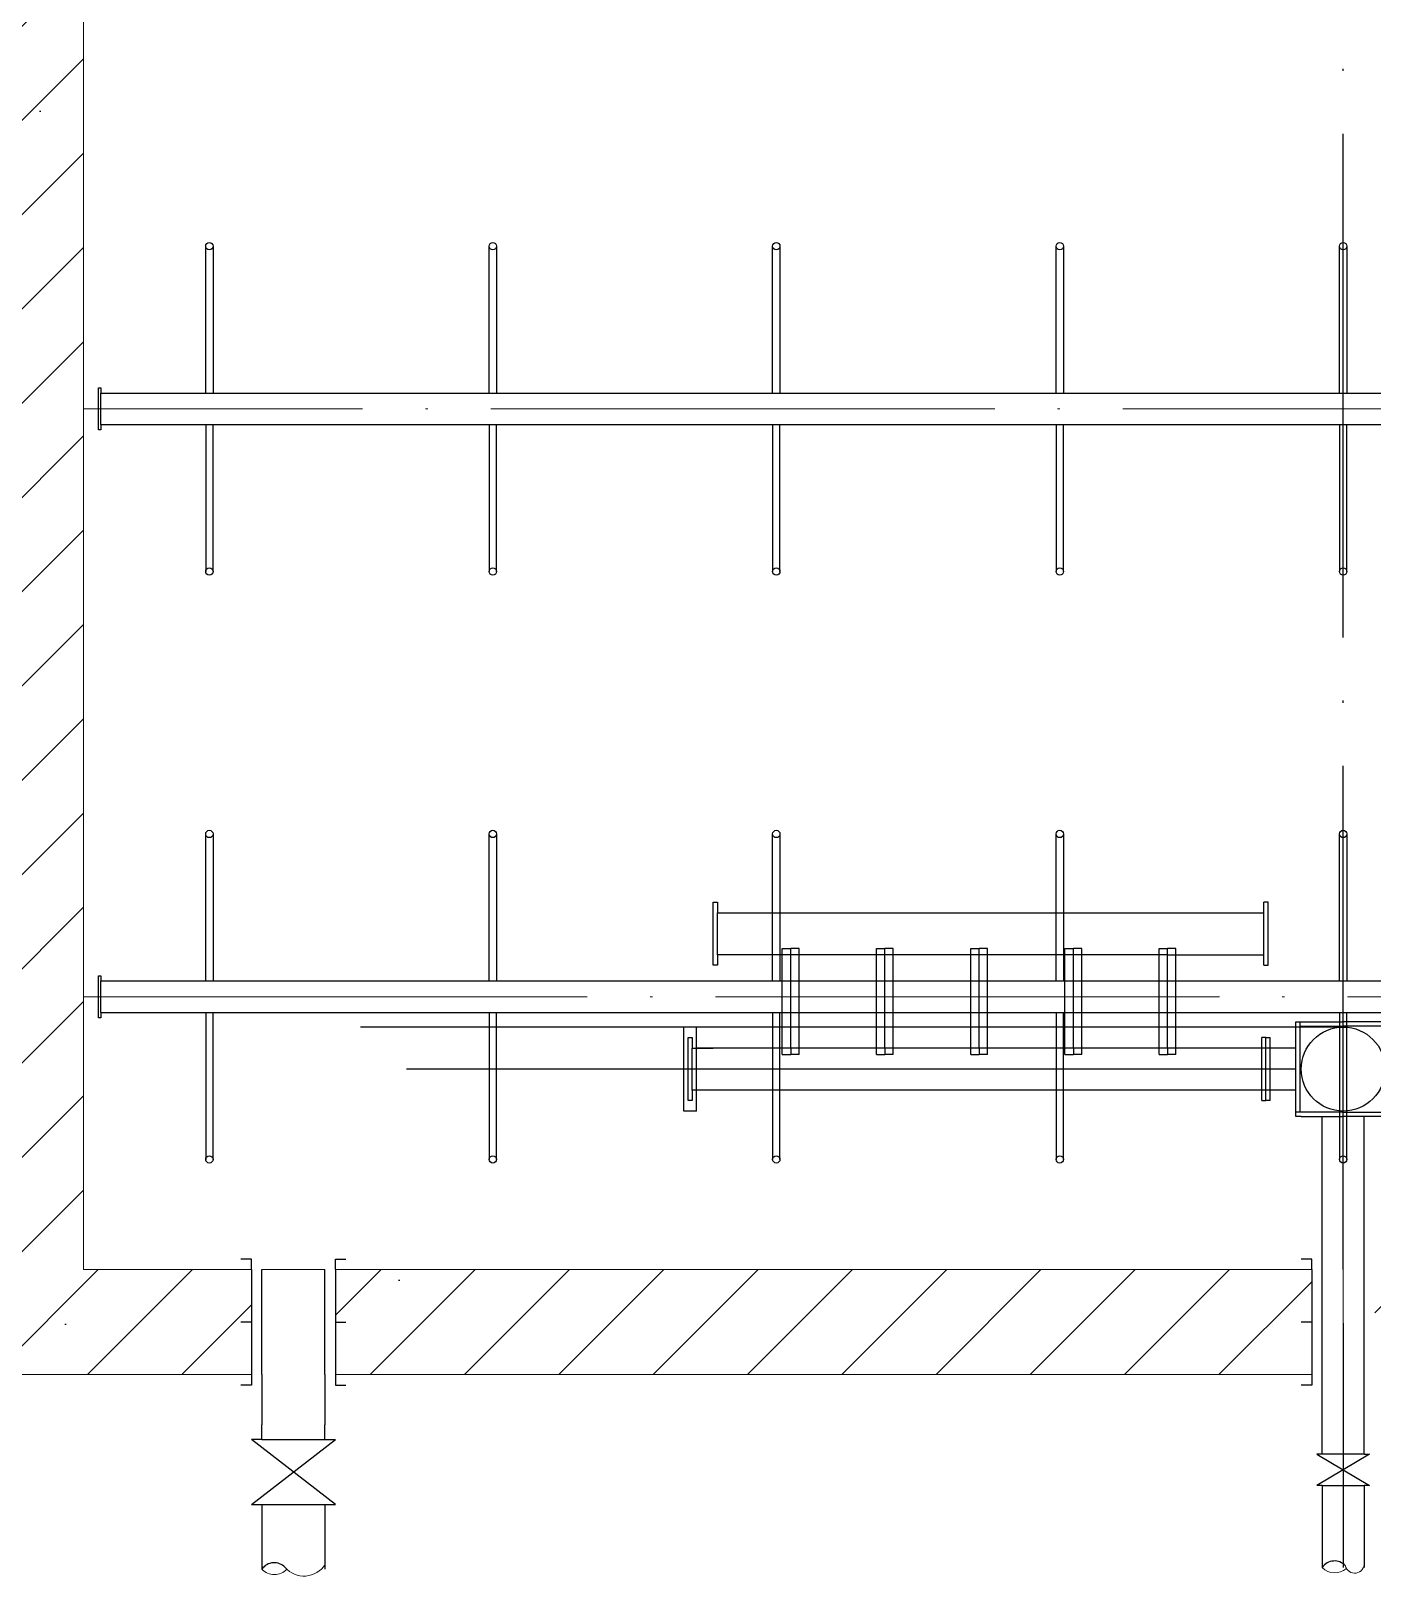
# Model space of a CAD drawing. Header units: millimetres. Extents: x 279 to 2876, y -494 to 1800.
# Drawn here: x 980.6 to 1044.5, y 825.6 to 899.2 of the extents above; entities that cross this region are included whole.
import ezdxf

# ---------------------------------------------------------------- set-up
doc = ezdxf.new("R2010")
doc.units = ezdxf.units.MM
doc.linetypes.add('ACAD_ISO04W100', pattern=[30, 24, -3, 0, -3])
doc.layers.add('图层2', color=5, linetype='Continuous', lineweight=25, plot=False)
doc.layers.add('图层3', color=2, linetype='Continuous')

msp = doc.modelspace()

# ---------------------------------------------------------------- hatches: boundary and pattern name
at = {"layer": '图层3'}
h = msp.add_hatch(dxfattribs=at)
h.set_pattern_fill('ANSI31', color=256, style=0)
h.paths.add_polyline_path([(911.64464, 840.16504), (865.14464, 840.16504), (865.14464, 835.16504), (911.64464, 835.16504)])
h.paths.add_polyline_path([(961.14464, 840.16504), (914.64464, 840.16504), (914.64464, 835.16504), (961.14464, 835.16504)])
h.paths.add_polyline_path([(861.14464, 840.16504), (853.14464, 840.16504), (853.14464, 850.16504), (853.14464, 852.41504), (848.14464, 852.41504), (848.14464, 845.16504), (848.14464, 840.16504), (848.14464, 835.16504), (861.14464, 835.16504)])
h.paths.add_polyline_path([(853.14464, 880.41504), (848.14464, 880.41504), (848.14464, 853.91504), (853.14464, 853.91504)])
h.paths.add_polyline_path([(853.14464, 1085.16504), (853.14464, 1090.16504), (866.84016, 1090.16504), (871.84253, 1095.16504), (848.14464, 1095.16504), (848.14464, 1077.91504), (853.14464, 1077.91504), (853.14464, 1080.16504)])
h.paths.add_polyline_path([(882.72442, 1095.16504), (871.84253, 1095.16504), (866.84016, 1090.16504), (877.72204, 1090.16504)])
h.paths.add_polyline_path([(911.64464, 1095.16504), (882.72442, 1095.16504), (877.72204, 1090.16504), (911.64464, 1090.16504)])
h.paths.add_polyline_path([(853.14464, 1076.41504), (848.14464, 1076.41504), (848.14464, 1049.91504), (853.14464, 1049.91504)])
h.paths.add_polyline_path([(853.14464, 1048.41504), (848.14464, 1048.41504), (848.14464, 1021.91504), (853.14464, 1021.91504)])
h.paths.add_polyline_path([(853.14464, 1020.41504), (848.14464, 1020.41504), (848.14464, 993.91504), (853.14464, 993.91504)])
h.paths.add_polyline_path([(853.14464, 992.41504), (848.14464, 992.41504), (848.14464, 965.91504), (853.14464, 965.91504)])
h.paths.add_polyline_path([(853.14464, 964.41504), (848.14464, 964.41504), (848.14464, 937.91504), (853.14464, 937.91504)])
h.paths.add_polyline_path([(853.14464, 936.41504), (848.14464, 936.41504), (848.14464, 909.91504), (853.14464, 909.91504)])
h.paths.add_polyline_path([(853.14464, 908.41504), (848.14464, 908.41504), (848.14464, 881.91504), (853.14464, 881.91504)])
h.paths.add_polyline_path([(978.14464, 1085.16504), (978.14464, 1090.16504), (978.14464, 1095.16504), (914.64464, 1095.16504), (914.64464, 1090.16504), (973.14464, 1090.16504), (973.14464, 1080.16504), (973.14464, 840.16504), (965.14464, 840.16504), (965.14464, 835.16504), (978.14464, 835.16504)])
h.paths.add_polyline_path([(1041.64464, 1095.16504), (978.14464, 1095.16504), (978.14464, 1090.16504), (978.14464, 1080.16504), (978.14464, 835.16504), (991.14464, 835.16504), (991.14464, 840.16504), (983.14464, 840.16504), (983.14464, 1080.16504), (983.14464, 1090.16504), (1041.64464, 1090.16504)])
h.paths.add_polyline_path([(1108.14464, 1095.16504), (1044.64464, 1095.16504), (1044.64464, 1090.16504), (1103.14464, 1090.16504), (1103.14464, 1085.16504), (1103.14464, 1080.16504), (1103.14464, 1077.91504), (1108.14464, 1077.91504)])
h.paths.add_polyline_path([(1108.14464, 1076.41504), (1103.14464, 1076.41504), (1103.14464, 1049.91504), (1108.14464, 1049.91504)])
h.paths.add_polyline_path([(1108.14464, 1048.41504), (1103.14464, 1048.41504), (1103.14464, 1021.91504), (1108.14464, 1021.91504)])
h.paths.add_polyline_path([(1108.14464, 1020.41504), (1103.14464, 1020.41504), (1103.14464, 993.91504), (1108.14464, 993.91504)])
h.paths.add_polyline_path([(1108.14464, 992.41504), (1103.14464, 992.41504), (1103.14464, 965.91504), (1108.14464, 965.91504)])
h.paths.add_polyline_path([(1108.14464, 964.41504), (1103.14464, 964.41504), (1103.14464, 937.91504), (1108.14464, 937.91504)])
h.paths.add_polyline_path([(1108.14464, 936.41504), (1103.14464, 936.41504), (1103.14464, 909.91504), (1108.14464, 909.91504)])
h.paths.add_polyline_path([(1108.14464, 908.41504), (1103.14464, 908.41504), (1103.14464, 881.91504), (1108.14464, 881.91504)])
h.paths.add_polyline_path([(1108.14464, 880.41504), (1103.14464, 880.41504), (1103.14464, 853.91504), (1108.14464, 853.91504)])
h.paths.add_polyline_path([(1108.14464, 850.16504), (1108.14464, 852.41504), (1103.14464, 852.41504), (1103.14464, 840.16504), (1095.14464, 840.16504), (1095.14464, 835.16504), (1108.14464, 835.16504), (1108.14464, 840.16504)])
h.paths.add_polyline_path([(1091.14464, 840.16504), (1044.64464, 840.16504), (1044.64464, 835.16504), (1091.14464, 835.16504)])
h.paths.add_polyline_path([(1041.64464, 840.16504), (995.14464, 840.16504), (995.14464, 835.16504), (1041.64464, 835.16504)])
h.paths.add_polyline_path([(1129.14472, 840.16504), (1121.14472, 840.16504), (1121.14472, 850.16504), (1121.14472, 852.41504), (1116.14472, 852.41504), (1116.14472, 845.16504), (1116.14472, 840.16504), (1116.14472, 835.16504), (1129.14472, 835.16504)])
h.paths.add_polyline_path([(1179.64472, 840.16504), (1133.14472, 840.16504), (1133.14472, 835.16504), (1179.64472, 835.16504)])
h.paths.add_polyline_path([(1229.14472, 840.16504), (1182.64472, 840.16504), (1182.64472, 835.16504), (1229.14472, 835.16504)])
h.paths.add_polyline_path([(1121.14472, 880.41504), (1116.14472, 880.41504), (1116.14472, 853.91504), (1121.14472, 853.91504)])
h.paths.add_polyline_path([(1121.14472, 908.41504), (1116.14472, 908.41504), (1116.14472, 881.91504), (1121.14472, 881.91504)])
h.paths.add_polyline_path([(1121.14472, 936.41504), (1116.14472, 936.41504), (1116.14472, 909.91504), (1121.14472, 909.91504)])
h.paths.add_polyline_path([(1121.14472, 964.41504), (1116.14472, 964.41504), (1116.14472, 937.91504), (1121.14472, 937.91504)])
h.paths.add_polyline_path([(1121.14472, 992.41504), (1116.14472, 992.41504), (1116.14472, 965.91504), (1121.14472, 965.91504)])
h.paths.add_polyline_path([(1121.14472, 1020.41504), (1116.14472, 1020.41504), (1116.14472, 993.91504), (1121.14472, 993.91504)])
h.paths.add_polyline_path([(1121.14472, 1048.41504), (1116.14472, 1048.41504), (1116.14472, 1021.91504), (1121.14472, 1021.91504)])
h.paths.add_polyline_path([(1121.14472, 1076.41504), (1116.14472, 1076.41504), (1116.14472, 1049.91504), (1121.14472, 1049.91504)])
h.paths.add_polyline_path([(1121.14472, 1090.16504), (1179.64472, 1090.16504), (1179.64472, 1095.16504), (1116.14472, 1095.16504), (1116.14472, 1077.91504), (1121.14472, 1077.91504), (1121.14472, 1080.16504), (1121.14472, 1085.16504)])
h.paths.add_polyline_path([(1246.14472, 1095.16504), (1182.64472, 1095.16504), (1182.64472, 1090.16504), (1241.14472, 1090.16504), (1241.14472, 1080.16504), (1241.14472, 840.16504), (1233.14472, 840.16504), (1233.14472, 835.16504), (1246.14472, 835.16504), (1246.14472, 1085.16504), (1246.14472, 1090.16504)])
h = msp.add_hatch(dxfattribs=at)
h.set_pattern_fill('AR-CONC', color=256, scale=0.25, style=0)
h.paths.add_polyline_path([(853.14464, 1076.41504), (848.14464, 1076.41504), (848.14464, 1049.91504), (853.14464, 1049.91504)])
h.paths.add_polyline_path([(853.14464, 1090.16504), (866.84016, 1090.16504), (871.84253, 1095.16504), (848.14464, 1095.16504), (848.14464, 1077.91504), (853.14464, 1077.91504), (853.14464, 1080.16504), (853.14464, 1085.16504)])
h.paths.add_polyline_path([(911.64464, 1095.16504), (882.72442, 1095.16504), (877.72204, 1090.16504), (911.64464, 1090.16504)])
h.paths.add_polyline_path([(882.72442, 1095.16504), (871.84253, 1095.16504), (866.84016, 1090.16504), (877.72204, 1090.16504)])
h.paths.add_polyline_path([(978.14464, 1095.16504), (914.64464, 1095.16504), (914.64464, 1090.16504), (973.14464, 1090.16504), (973.14464, 1080.16504), (973.14464, 840.16504), (965.14464, 840.16504), (965.14464, 835.16504), (978.14464, 835.16504), (978.14464, 1085.16504), (978.14464, 1090.16504)])
h.paths.add_polyline_path([(961.14464, 840.16504), (914.64464, 840.16504), (914.64464, 835.16504), (961.14464, 835.16504)])
h.paths.add_polyline_path([(911.64464, 840.16504), (865.14464, 840.16504), (865.14464, 835.16504), (911.64464, 835.16504)])
h.paths.add_polyline_path([(853.14464, 850.16504), (853.14464, 852.41504), (848.14464, 852.41504), (848.14464, 845.16504), (848.14464, 840.16504), (848.14464, 835.16504), (861.14464, 835.16504), (861.14464, 840.16504), (853.14464, 840.16504)])
h.paths.add_polyline_path([(853.14464, 880.41504), (848.14464, 880.41504), (848.14464, 853.91504), (853.14464, 853.91504)])
h.paths.add_polyline_path([(853.14464, 908.41504), (848.14464, 908.41504), (848.14464, 881.91504), (853.14464, 881.91504)])
h.paths.add_polyline_path([(853.14464, 936.41504), (848.14464, 936.41504), (848.14464, 909.91504), (853.14464, 909.91504)])
h.paths.add_polyline_path([(853.14464, 964.41504), (848.14464, 964.41504), (848.14464, 937.91504), (853.14464, 937.91504)])
h.paths.add_polyline_path([(853.14464, 992.41504), (848.14464, 992.41504), (848.14464, 965.91504), (853.14464, 965.91504)])
h.paths.add_polyline_path([(853.14464, 1020.41504), (848.14464, 1020.41504), (848.14464, 993.91504), (853.14464, 993.91504)])
h.paths.add_polyline_path([(853.14464, 1048.41504), (848.14464, 1048.41504), (848.14464, 1021.91504), (853.14464, 1021.91504)])
h.paths.add_polyline_path([(983.14464, 1080.16504), (983.14464, 1090.16504), (1041.64464, 1090.16504), (1041.64464, 1095.16504), (978.14464, 1095.16504), (978.14464, 1090.16504), (978.14464, 1080.16504), (978.14464, 835.16504), (991.14464, 835.16504), (991.14464, 840.16504), (983.14464, 840.16504)])
h.paths.add_polyline_path([(1108.14464, 1095.16504), (1044.64464, 1095.16504), (1044.64464, 1090.16504), (1103.14464, 1090.16504), (1103.14464, 1085.16504), (1103.14464, 1080.16504), (1103.14464, 1077.91504), (1108.14464, 1077.91504)])
h.paths.add_polyline_path([(1108.14464, 1076.41504), (1103.14464, 1076.41504), (1103.14464, 1049.91504), (1108.14464, 1049.91504)])
h.paths.add_polyline_path([(1108.14464, 1048.41504), (1103.14464, 1048.41504), (1103.14464, 1021.91504), (1108.14464, 1021.91504)])
h.paths.add_polyline_path([(1108.14464, 1020.41504), (1103.14464, 1020.41504), (1103.14464, 993.91504), (1108.14464, 993.91504)])
h.paths.add_polyline_path([(1121.14472, 1020.41504), (1116.14472, 1020.41504), (1116.14472, 993.91504), (1121.14472, 993.91504)])
h.paths.add_polyline_path([(1121.14472, 1048.41504), (1116.14472, 1048.41504), (1116.14472, 1021.91504), (1121.14472, 1021.91504)])
h.paths.add_polyline_path([(1121.14472, 1076.41504), (1116.14472, 1076.41504), (1116.14472, 1049.91504), (1121.14472, 1049.91504)])
h.paths.add_polyline_path([(1121.14472, 1090.16504), (1179.64472, 1090.16504), (1179.64472, 1095.16504), (1116.14472, 1095.16504), (1116.14472, 1077.91504), (1121.14472, 1077.91504), (1121.14472, 1080.16504), (1121.14472, 1085.16504)])
h.paths.add_polyline_path([(1108.14464, 992.41504), (1103.14464, 992.41504), (1103.14464, 965.91504), (1108.14464, 965.91504)])
h.paths.add_polyline_path([(1121.14472, 992.41504), (1116.14472, 992.41504), (1116.14472, 965.91504), (1121.14472, 965.91504)])
h.paths.add_polyline_path([(1121.14472, 964.41504), (1116.14472, 964.41504), (1116.14472, 937.91504), (1121.14472, 937.91504)])
h.paths.add_polyline_path([(1108.14464, 964.41504), (1103.14464, 964.41504), (1103.14464, 937.91504), (1108.14464, 937.91504)])
h.paths.add_polyline_path([(1108.14464, 936.41504), (1103.14464, 936.41504), (1103.14464, 909.91504), (1108.14464, 909.91504)])
h.paths.add_polyline_path([(1121.14472, 936.41504), (1116.14472, 936.41504), (1116.14472, 909.91504), (1121.14472, 909.91504)])
h.paths.add_polyline_path([(1121.14472, 908.41504), (1116.14472, 908.41504), (1116.14472, 881.91504), (1121.14472, 881.91504)])
h.paths.add_polyline_path([(1108.14464, 908.41504), (1103.14464, 908.41504), (1103.14464, 881.91504), (1108.14464, 881.91504)])
h.paths.add_polyline_path([(1108.14464, 880.41504), (1103.14464, 880.41504), (1103.14464, 853.91504), (1108.14464, 853.91504)])
h.paths.add_polyline_path([(1121.14472, 880.41504), (1116.14472, 880.41504), (1116.14472, 853.91504), (1121.14472, 853.91504)])
h.paths.add_polyline_path([(1091.14464, 840.16504), (1044.64464, 840.16504), (1044.64464, 835.16504), (1091.14464, 835.16504)])
h.paths.add_polyline_path([(1108.14464, 840.16504), (1108.14464, 850.16504), (1108.14464, 852.41504), (1103.14464, 852.41504), (1103.14464, 840.16504), (1095.14464, 840.16504), (1095.14464, 835.16504), (1108.14464, 835.16504)])
h.paths.add_polyline_path([(1129.14472, 840.16504), (1121.14472, 840.16504), (1121.14472, 850.16504), (1121.14472, 852.41504), (1116.14472, 852.41504), (1116.14472, 845.16504), (1116.14472, 840.16504), (1116.14472, 835.16504), (1129.14472, 835.16504)])
h.paths.add_polyline_path([(1179.64472, 840.16504), (1133.14472, 840.16504), (1133.14472, 835.16504), (1179.64472, 835.16504)])
h.paths.add_polyline_path([(1041.64464, 840.16504), (995.14464, 840.16504), (995.14464, 835.16504), (1041.64464, 835.16504)])
h.paths.add_polyline_path([(1229.14472, 840.16504), (1182.64472, 840.16504), (1182.64472, 835.16504), (1229.14472, 835.16504)])
h.paths.add_polyline_path([(1246.14472, 1085.16504), (1246.14472, 1090.16504), (1246.14472, 1095.16504), (1182.64472, 1095.16504), (1182.64472, 1090.16504), (1241.14472, 1090.16504), (1241.14472, 1080.16504), (1241.14472, 840.16504), (1233.14472, 840.16504), (1233.14472, 835.16504), (1246.14472, 835.16504)])

# ---------------------------------------------------------------- linework, layer by layer
at = {"linetype": 'ACAD_ISO04W100'}
for p, q in [((1043.14464, 840.16504), (1043.14464, 1090.16504)), ((1043.14464, 837.61302), (1043.14464, 825.97504))]:
    msp.add_line(p, q, dxfattribs=at)
at = {"lineweight": 0}
for p, q in [((983.14464, 1080.16504), (983.14464, 840.16504)), ((983.14464, 851.66504), (983.14464, 854.66504)), ((983.14464, 840.16504), (991.14464, 840.16504)), ((991.64464, 840.16504), (994.64464, 840.16504)), ((995.14464, 840.16504), (1041.64464, 840.16504)), ((1043.14464, 840.16504), (1043.14464, 837.61302)), ((991.14464, 835.16504), (978.14464, 835.16504)), ((1041.64464, 835.16504), (995.14464, 835.16504))]:
    msp.add_line(p, q, dxfattribs=at)
at = {"linetype": 'ACAD_ISO04W100', "lineweight": 0}
for p, q in [((1056.64464, 881.16504), (983.14464, 881.16504)), ((983.14464, 853.16504), (1103.14464, 853.16504)), ((1043.14464, 837.61302), (1043.14464, 840.16504))]:
    msp.add_line(p, q, dxfattribs=at)
for p, q in [((1013.14464, 857.16562), (1013.14464, 857.66562)), ((1013.14464, 857.66562), (1013.34464, 857.66562)), ((1013.34464, 857.66562), (1013.34464, 857.16562)), ((1039.36563, 854.66562), (1039.36563, 857.66562)), ((1039.56563, 857.66562), (1039.36563, 857.66562)), ((1039.56563, 857.36562), (1039.56563, 857.66562)), ((1013.14464, 854.66562), (1013.14464, 857.16562)), ((1013.34464, 855.16562), (1013.34464, 857.16562)), ((1013.34464, 857.16562), (1039.36563, 857.16562)), ((1039.56563, 857.16562), (1039.56563, 857.36562)), ((1039.56563, 855.16562), (1039.56563, 857.16562)), ((1016.43147, 850.41562), (1016.43147, 855.46562)), ((1016.43147, 855.46562), (1016.83147, 855.46562)), ((1016.83147, 850.71562), (1016.83147, 855.46562)), ((1016.83147, 850.71562), (1016.83147, 855.46562)), ((1017.23147, 855.46562), (1016.83147, 855.46562)), ((1016.83147, 850.71562), (1016.83147, 855.40636)), ((1017.23147, 850.41562), (1017.23147, 855.46562)), ((1020.9183, 850.41562), (1020.9183, 855.46562)), ((1020.9183, 855.46562), (1021.3183, 855.46562)), ((1021.3183, 850.71562), (1021.3183, 855.46562)), ((1021.3183, 850.71562), (1021.3183, 855.46562)), ((1021.3183, 850.71562), (1021.3183, 855.46562)), ((1021.7183, 855.46562), (1021.3183, 855.46562)), ((1021.7183, 850.41562), (1021.7183, 855.46562)), ((1025.40513, 850.41562), (1025.40513, 855.46562)), ((1025.40513, 855.46562), (1025.80513, 855.46562)), ((1025.80513, 850.71562), (1025.80513, 855.46562)), ((1025.80513, 850.71562), (1025.80513, 855.46562)), ((1025.80513, 850.71562), (1025.80513, 855.46562)), ((1026.20513, 855.46562), (1025.80513, 855.46562)), ((1026.20513, 850.41562), (1026.20513, 855.46562)), ((1029.89197, 850.41562), (1029.89197, 855.46562)), ((1029.89197, 855.46562), (1030.29197, 855.46562)), ((1030.29197, 850.71562), (1030.29197, 855.46562)), ((1030.29197, 850.71562), (1030.29197, 855.46562)), ((1030.29197, 850.71562), (1030.29197, 855.46562)), ((1030.69197, 855.46562), (1030.29197, 855.46562)), ((1030.69197, 850.41562), (1030.69197, 855.46562)), ((1034.3788, 850.41562), (1034.3788, 855.46562)), ((1034.3788, 855.46562), (1034.7788, 855.46562)), ((1034.7788, 850.71562), (1034.7788, 855.46562)), ((1034.7788, 850.71562), (1034.7788, 855.46562)), ((1035.1788, 855.46562), (1034.7788, 855.46562)), ((1035.1788, 850.41562), (1035.1788, 855.46562)), ((1013.34464, 854.66562), (1013.14464, 854.66562)), ((1034.7788, 855.16562), (1013.34464, 855.16562)), ((1013.34464, 855.16562), (1013.34464, 854.66562)), ((1034.7788, 855.16562), (1037.54544, 855.16562)), ((1037.54544, 855.16562), (1039.36563, 855.16562)), ((1039.36563, 854.66562), (1039.56563, 854.66562)), ((1039.56563, 854.66562), (1039.56563, 855.16562)), ((1043.14464, 851.71562), (996.33613, 851.71562)), ((1012.04464, 851.71562), (1011.74464, 851.71562)), ((1011.74464, 851.67864), (1011.74464, 851.71562)), ((1011.74464, 847.95383), (1011.74464, 851.67864)), ((1012.34464, 851.71562), (1012.04464, 851.71562)), ((1012.34464, 851.67864), (1012.34464, 851.71562)), ((1012.34464, 847.95383), (1012.34464, 851.67864)), ((1040.89464, 847.46562), (1040.89464, 851.96562)), ((1040.89464, 851.96562), (1043.14464, 851.96562)), ((1041.09464, 847.66562), (1041.09464, 851.96562)), ((1041.09464, 851.76562), (1043.14464, 851.76562)), ((1045.39464, 851.96562), (1043.14464, 851.96562)), ((1045.19464, 851.76562), (1043.14464, 851.76562)), ((1043.14464, 847.66562), (1043.14464, 851.76562)), ((1011.94464, 850.71562), (1011.94464, 851.21562)), ((1011.94464, 851.21562), (1012.14464, 851.21562)), ((1012.14464, 851.21562), (1012.14464, 850.71562)), ((1039.26563, 848.21562), (1039.26563, 851.21562)), ((1039.46563, 851.21562), (1039.26563, 851.21562)), ((1039.46563, 850.91562), (1039.46563, 851.21562)), ((1039.46563, 851.21562), (1039.66563, 851.21562)), ((1039.46563, 850.71562), (1039.46563, 850.91562)), ((1039.66563, 848.21562), (1039.66563, 851.21562)), ((1011.94464, 848.21562), (1011.94464, 850.71562)), ((1012.14464, 848.71562), (1012.14464, 850.71562)), ((1012.14464, 850.71562), (1013.14464, 850.71562)), ((1039.26563, 850.71562), (1012.34464, 850.71562)), ((1019.93948, 850.71562), (1013.14464, 850.71562)), ((1016.43147, 850.41562), (1016.83147, 850.41562)), ((1016.83147, 850.71562), (1016.83147, 850.41562)), ((1016.83147, 850.71562), (1016.83147, 850.41562)), ((1017.23147, 850.41562), (1016.83147, 850.41562)), ((1040.89464, 850.71562), (1019.93948, 850.71562)), ((1020.9183, 850.41562), (1021.3183, 850.41562)), ((1021.3183, 850.71562), (1021.3183, 850.41562)), ((1021.3183, 850.71562), (1021.3183, 850.41562)), ((1021.7183, 850.41562), (1021.3183, 850.41562)), ((1025.40513, 850.41562), (1025.80513, 850.41562)), ((1025.80513, 850.71562), (1025.80513, 850.41562)), ((1025.80513, 850.71562), (1025.80513, 850.41562)), ((1026.20513, 850.41562), (1025.80513, 850.41562)), ((1029.89197, 850.41562), (1030.29197, 850.41562)), ((1030.29197, 850.71562), (1030.29197, 850.41562)), ((1030.29197, 850.71562), (1030.29197, 850.41562)), ((1030.69197, 850.41562), (1030.29197, 850.41562)), ((1034.3788, 850.41562), (1034.7788, 850.41562)), ((1034.7788, 850.71562), (1034.7788, 850.41562)), ((1034.7788, 850.71562), (1034.7788, 850.41562)), ((1035.1788, 850.41562), (1034.7788, 850.41562)), ((1039.46563, 848.71562), (1039.46563, 850.71562)), ((1040.89464, 849.71562), (998.53444, 849.71562)), ((1039.46563, 849.71562), (1039.26563, 849.71562)), ((1013.14464, 848.71562), (1012.14464, 848.71562)), ((1012.14464, 848.71562), (1012.14464, 848.21562)), ((1018.86763, 848.71562), (1013.14464, 848.71562)), ((1040.89464, 848.71562), (1018.86763, 848.71562)), ((1039.46563, 848.21562), (1039.46563, 848.71562)), ((1011.74464, 847.71562), (1011.74464, 847.95383)), ((1012.14464, 848.21562), (1011.94464, 848.21562)), ((1012.34464, 847.71562), (1012.34464, 847.95383)), ((1039.26563, 848.21562), (1039.46563, 848.21562)), ((1039.66563, 848.21562), (1039.46563, 848.21562)), ((1012.04464, 847.71562), (1011.74464, 847.71562)), ((1012.34464, 847.71562), (1011.89464, 847.71562)), ((1043.14464, 847.66562), (1040.89464, 847.66562)), ((1041.14464, 847.46562), (1040.89464, 847.46562)), ((1041.14464, 847.46562), (1043.14464, 847.46562)), ((1042.14464, 831.88135), (1042.14464, 847.46562)), ((1043.14464, 847.66562), (1045.39464, 847.66562)), ((1045.14464, 847.46562), (1043.14464, 847.46562)), ((1044.14464, 831.88135), (1044.14464, 847.46562)), ((991.14464, 840.66504), (990.64464, 840.66504)), ((991.14464, 840.16504), (991.14464, 840.66504)), ((995.14464, 840.16504), (995.14464, 840.66504)), ((995.14464, 840.66504), (995.64464, 840.66504)), ((1041.64464, 840.66504), (1041.14464, 840.66504)), ((1041.64464, 840.16504), (1041.64464, 840.66504)), ((991.14464, 840.16504), (991.14464, 835.16504)), ((995.14464, 840.16504), (995.14464, 835.16504)), ((1041.64464, 840.16504), (1041.64464, 835.16504)), ((991.14464, 837.66504), (990.64464, 837.66504)), ((995.14464, 837.66504), (995.64464, 837.66504)), ((1041.64464, 837.66504), (1041.14464, 837.66504)), ((991.14464, 834.66504), (990.64464, 834.66504)), ((991.14464, 835.16504), (991.14464, 834.66504)), ((991.64464, 835.16504), (991.64464, 832.77254)), ((991.64464, 835.16504), (991.64464, 832.77254)), ((991.64464, 835.16504), (991.64464, 832.77254)), ((991.64464, 835.16504), (991.64464, 832.77254)), ((994.64464, 835.16504), (994.64464, 832.77254)), ((994.64464, 835.16504), (994.64464, 832.77254)), ((994.64464, 835.16504), (994.64464, 832.77254)), ((994.64464, 835.16504), (994.64464, 832.77254)), ((995.14464, 835.16504), (995.14464, 834.66504)), ((995.14464, 834.66504), (995.64464, 834.66504)), ((1041.64464, 834.66504), (1041.14464, 834.66504)), ((1041.64464, 835.16504), (1041.64464, 834.66504)), ((1044.14464, 831.88135), (1044.14464, 833.38135)), ((991.64464, 832.07004), (991.64464, 832.77254)), ((991.64464, 832.07004), (991.64464, 832.77254)), ((991.64464, 832.07004), (991.64464, 832.77254)), ((991.64464, 832.07004), (991.64464, 832.77254)), ((994.64464, 832.07004), (994.64464, 832.77254)), ((994.64464, 832.07004), (994.64464, 832.77254)), ((994.64464, 832.07004), (994.64464, 832.77254)), ((994.64464, 832.07004), (994.64464, 832.77254)), ((991.64464, 832.07004), (991.14464, 832.07004)), ((991.14464, 828.97504), (995.14464, 832.07004)), ((995.14464, 828.97504), (991.14464, 832.07004)), ((991.64464, 832.07004), (994.64464, 832.07004)), ((994.64464, 832.07004), (995.14464, 832.07004)), ((1042.14464, 831.38135), (1042.14464, 831.88135)), ((1044.14464, 831.38135), (1044.14464, 831.88135)), ((1042.14464, 831.38135), (1041.89464, 831.38135)), ((1044.39464, 831.38135), (1041.89464, 829.88135)), ((1041.89464, 831.38135), (1044.39464, 829.88135)), ((1044.14464, 831.38135), (1042.14464, 831.38135)), ((1044.14464, 831.38135), (1044.39464, 831.38135)), ((1042.14464, 829.88135), (1041.89464, 829.88135)), ((1042.14464, 829.88135), (1044.14464, 829.88135)), ((1042.14464, 829.88135), (1042.14464, 827.88135)), ((1044.39464, 829.88135), (1044.14464, 829.88135)), ((1044.14464, 829.88135), (1044.14464, 827.88135)), ((991.14464, 828.97504), (995.14464, 828.97504)), ((991.64464, 828.97504), (991.64464, 825.89241)), ((994.64464, 828.97504), (994.64464, 825.89241)), ((1042.14464, 827.88135), (1042.14464, 825.97504)), ((1044.14464, 827.88135), (1044.14464, 825.97504))]:
    msp.add_line(p, q)
msp.add_circle((1043.14464, 849.71562), 2)
at = {"lineweight": 0}
for centre, radius, start, end in [((992.23904, 826.46006), 0.82192, 223.6811816, 316.1726464), ((993.64836, 826.75773), 1.19074, 220.9089818, 327.6488121), ((1042.74063, 826.54625), 0.82552, 223.7833776, 312.3866), ((1043.69163, 826.16284), 0.45481, 192.990295, 5.0910891)]:
    msp.add_arc(centre, radius, start, end, dxfattribs=at)
for p in [(1016.83147, 850.71562), (1021.3183, 850.71562), (1025.80513, 850.71562), (1030.29197, 850.71562), (1034.7788, 850.71562)]:
    msp.add_point(p)
at = {"layer": '图层2'}
for p, q in [((988.96964, 881.91504), (988.96964, 888.91504)), ((989.31964, 888.91504), (989.31964, 881.91504)), ((1002.46964, 881.91504), (1002.46964, 888.91504)), ((1002.81964, 888.91504), (1002.81964, 881.91504)), ((1015.96964, 881.91504), (1015.96964, 888.91504)), ((1016.31964, 888.91504), (1016.31964, 881.91504)), ((1029.46964, 881.91504), (1029.46964, 888.91504)), ((1029.81964, 888.91504), (1029.81964, 881.91504)), ((1042.96964, 881.91504), (1042.96964, 888.91504)), ((1043.31964, 888.91504), (1043.31964, 881.91504)), ((983.86964, 881.91504), (983.86964, 882.16504)), ((983.86964, 882.16504), (983.96964, 882.16504)), ((983.86964, 880.16504), (983.86964, 881.91504)), ((983.96964, 882.16504), (983.96964, 881.91504)), ((983.96964, 880.41504), (983.96964, 881.91504)), ((983.96964, 881.91504), (1093.93596, 881.91504)), ((983.96964, 880.41504), (983.96964, 880.16504)), ((983.96964, 880.41504), (1093.93596, 880.41504)), ((988.96964, 880.41504), (988.96964, 873.41504)), ((989.31964, 873.41504), (989.31964, 880.41504)), ((1002.46964, 880.41504), (1002.46964, 873.41504)), ((1002.81964, 873.41504), (1002.81964, 880.41504)), ((1015.96964, 880.41504), (1015.96964, 873.41504)), ((1016.31964, 873.41504), (1016.31964, 880.41504)), ((1029.46964, 880.41504), (1029.46964, 873.41504)), ((1029.81964, 873.41504), (1029.81964, 880.41504)), ((1042.96964, 880.41504), (1042.96964, 873.41504)), ((1043.31964, 873.41504), (1043.31964, 880.41504)), ((983.96964, 880.16504), (983.86964, 880.16504)), ((988.96964, 853.91504), (988.96964, 860.91504)), ((989.31964, 860.91504), (989.31964, 853.91504)), ((1002.46964, 853.91504), (1002.46964, 860.91504)), ((1002.81964, 860.91504), (1002.81964, 853.91504)), ((1015.96964, 853.91504), (1015.96964, 860.91504)), ((1016.31964, 860.91504), (1016.31964, 853.91504)), ((1029.46964, 853.91504), (1029.46964, 860.91504)), ((1029.81964, 860.91504), (1029.81964, 853.91504)), ((1042.96964, 853.91504), (1042.96964, 860.91504)), ((1043.31964, 860.91504), (1043.31964, 853.91504)), ((983.86964, 853.91504), (983.86964, 854.16504)), ((983.86964, 854.16504), (983.96964, 854.16504)), ((983.86964, 852.16504), (983.86964, 853.91504)), ((983.96964, 854.16504), (983.96964, 853.91504)), ((983.96964, 852.41504), (983.96964, 853.91504)), ((983.96964, 853.91504), (1093.93596, 853.91504)), ((983.96964, 852.41504), (983.96964, 852.16504)), ((983.96964, 852.41504), (1093.93596, 852.41504)), ((988.96964, 852.41504), (988.96964, 845.41504)), ((989.31964, 845.41504), (989.31964, 852.41504)), ((1002.46964, 852.41504), (1002.46964, 845.41504)), ((1002.81964, 845.41504), (1002.81964, 852.41504)), ((1015.96964, 852.41504), (1015.96964, 845.41504)), ((1016.31964, 845.41504), (1016.31964, 852.41504)), ((1029.46964, 852.41504), (1029.46964, 845.41504)), ((1029.81964, 845.41504), (1029.81964, 852.41504)), ((1042.96964, 852.41504), (1042.96964, 845.41504)), ((1043.31964, 845.41504), (1043.31964, 852.41504)), ((983.96964, 852.16504), (983.86964, 852.16504))]:
    msp.add_line(p, q, dxfattribs=at)
at = {"layer": '图层2', "color": 0}
for p, q in [((991.64464, 835.16504), (991.64464, 840.16504)), ((994.64464, 835.16504), (994.64464, 840.16504))]:
    msp.add_line(p, q, dxfattribs=at)
at = {"layer": '图层2'}
for centre in [(989.14464, 888.91504), (1002.64464, 888.91504), (1016.14464, 888.91504), (1029.64464, 888.91504), (1043.14464, 888.91504), (989.14464, 873.41504), (1002.64464, 873.41504), (1016.14464, 873.41504), (1029.64464, 873.41504), (1043.14464, 873.41504), (989.14464, 860.91504), (1002.64464, 860.91504), (1016.14464, 860.91504), (1029.64464, 860.91504), (1043.14464, 860.91504), (989.14464, 845.41504), (1002.64464, 845.41504), (1016.14464, 845.41504), (1029.64464, 845.41504), (1043.14464, 845.41504)]:
    msp.add_circle(centre, 0.175, dxfattribs=at)
at = {"layer": '图层2', "color": 0}
for centre in [(992.23021, 825.50083), (1042.73021, 825.58347)]:
    msp.add_arc(centre, 0.70444, 42.6346558, 146.2295677, dxfattribs=at)

doc.saveas('drawing.dxf')
